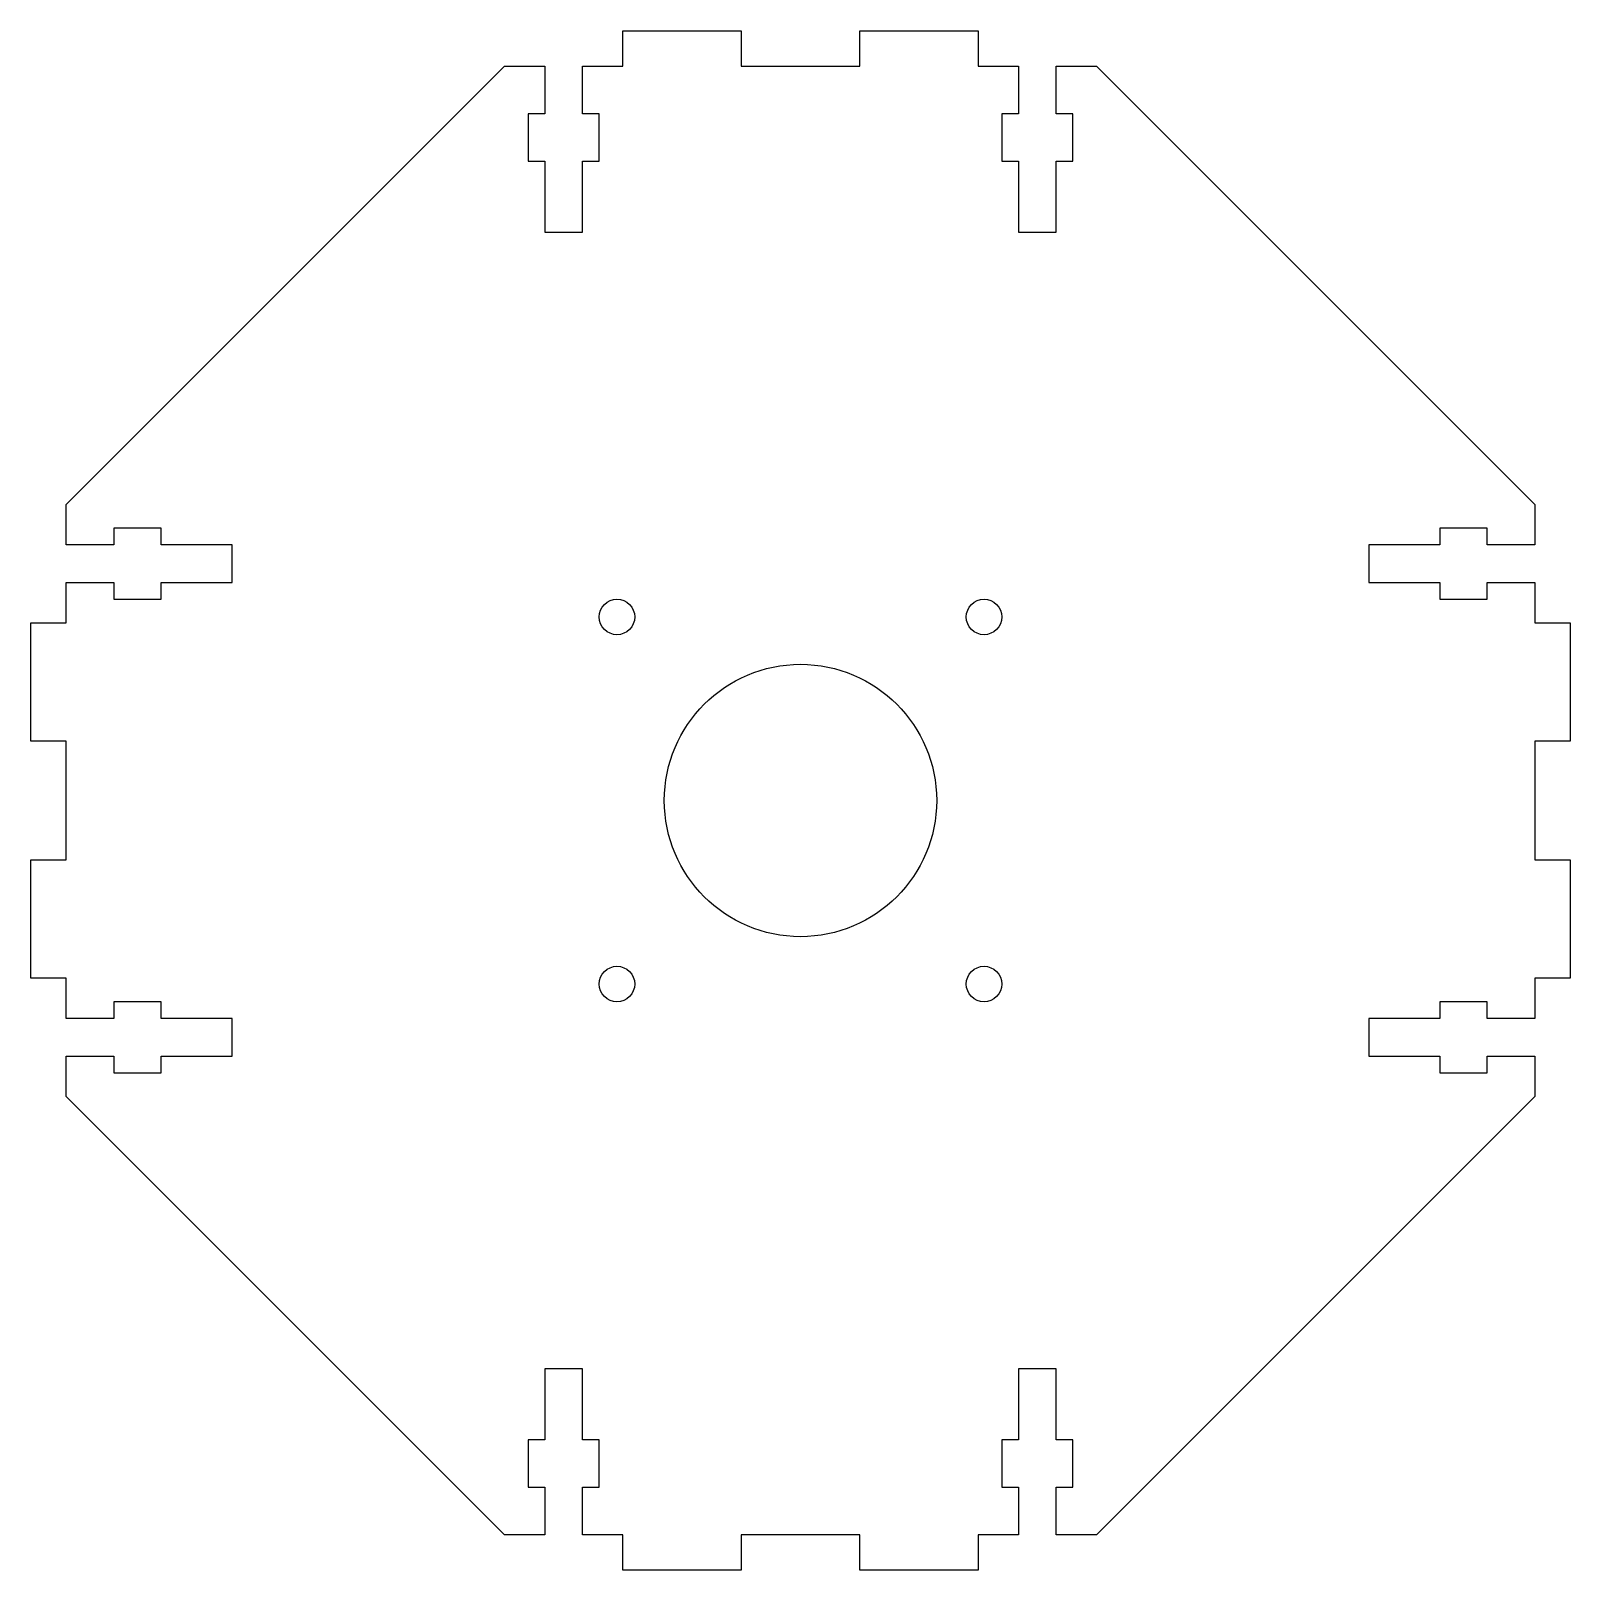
# Model space of a CAD drawing. Header units: millimetres. Extents: x -65 to 65, y -65 to 65.
import ezdxf

# ---------------------------------------------------------------- set-up
doc = ezdxf.new("R2010")
doc.units = ezdxf.units.MM
doc.layers.get('0').update_dxf_attribs({"linetype": 'CONTINUOUS'})

msp = doc.modelspace()

# ---------------------------------------------------------------- linework, layer by layer
msp.add_lwpolyline([(62, 5), (62, -5), (65, -5), (65, -15), (62, -15), (62, -18.4), (58, -18.4), (58, -17), (54, -17), (54, -18.4), (48, -18.4), (48, -21.6), (54, -21.6), (54, -23), (58, -23), (58, -21.6), (62, -21.6), (62, -25), (25, -62), (21.6, -62), (21.6, -58), (23, -58), (23, -54), (21.6, -54), (21.6, -48), (18.4, -48), (18.4, -54), (17, -54), (17, -58), (18.4, -58), (18.4, -62), (15, -62), (15, -65), (5, -65), (5, -62), (-5, -62), (-5, -65), (-15, -65), (-15, -62), (-18.4, -62), (-18.4, -58), (-17, -58), (-17, -54), (-18.4, -54), (-18.4, -48), (-21.6, -48), (-21.6, -54), (-23, -54), (-23, -58), (-21.6, -58), (-21.6, -62), (-25, -62), (-62, -25), (-62, -21.6), (-58, -21.6), (-58, -23), (-54, -23), (-54, -21.6), (-48, -21.6), (-48, -18.4), (-54, -18.4), (-54, -17), (-58, -17), (-58, -18.4), (-62, -18.4), (-62, -15), (-65, -15), (-65, -5), (-62, -5), (-62, 5), (-65, 5), (-65, 15), (-62, 15), (-62, 18.4), (-58, 18.4), (-58, 17), (-54, 17), (-54, 18.4), (-48, 18.4), (-48, 21.6), (-54, 21.6), (-54, 23), (-58, 23), (-58, 21.6), (-62, 21.6), (-62, 25), (-25, 62), (-21.6, 62), (-21.6, 58), (-23, 58), (-23, 54), (-21.6, 54), (-21.6, 48), (-18.4, 48), (-18.4, 54), (-17, 54), (-17, 58), (-18.4, 58), (-18.4, 62), (-15, 62), (-15, 65), (-5, 65), (-5, 62), (5, 62), (5, 65), (15, 65), (15, 62), (18.4, 62), (18.4, 58), (17, 58), (17, 54), (18.4, 54), (18.4, 48), (21.6, 48), (21.6, 54), (23, 54), (23, 58), (21.6, 58), (21.6, 62), (25, 62), (62, 25), (62, 21.6), (58, 21.6), (58, 23), (54, 23), (54, 21.6), (48, 21.6), (48, 18.4), (54, 18.4), (54, 17), (58, 17), (58, 18.4), (62, 18.4), (62, 15), (65, 15), (65, 5)], close=True)
for centre, radius in [((-15.5, 15.5), 1.5), ((15.5, 15.5), 1.5), ((0, 0), 11.5), ((-15.5, -15.5), 1.5), ((15.5, -15.5), 1.5)]:
    msp.add_circle(centre, radius)

doc.saveas('drawing.dxf')
